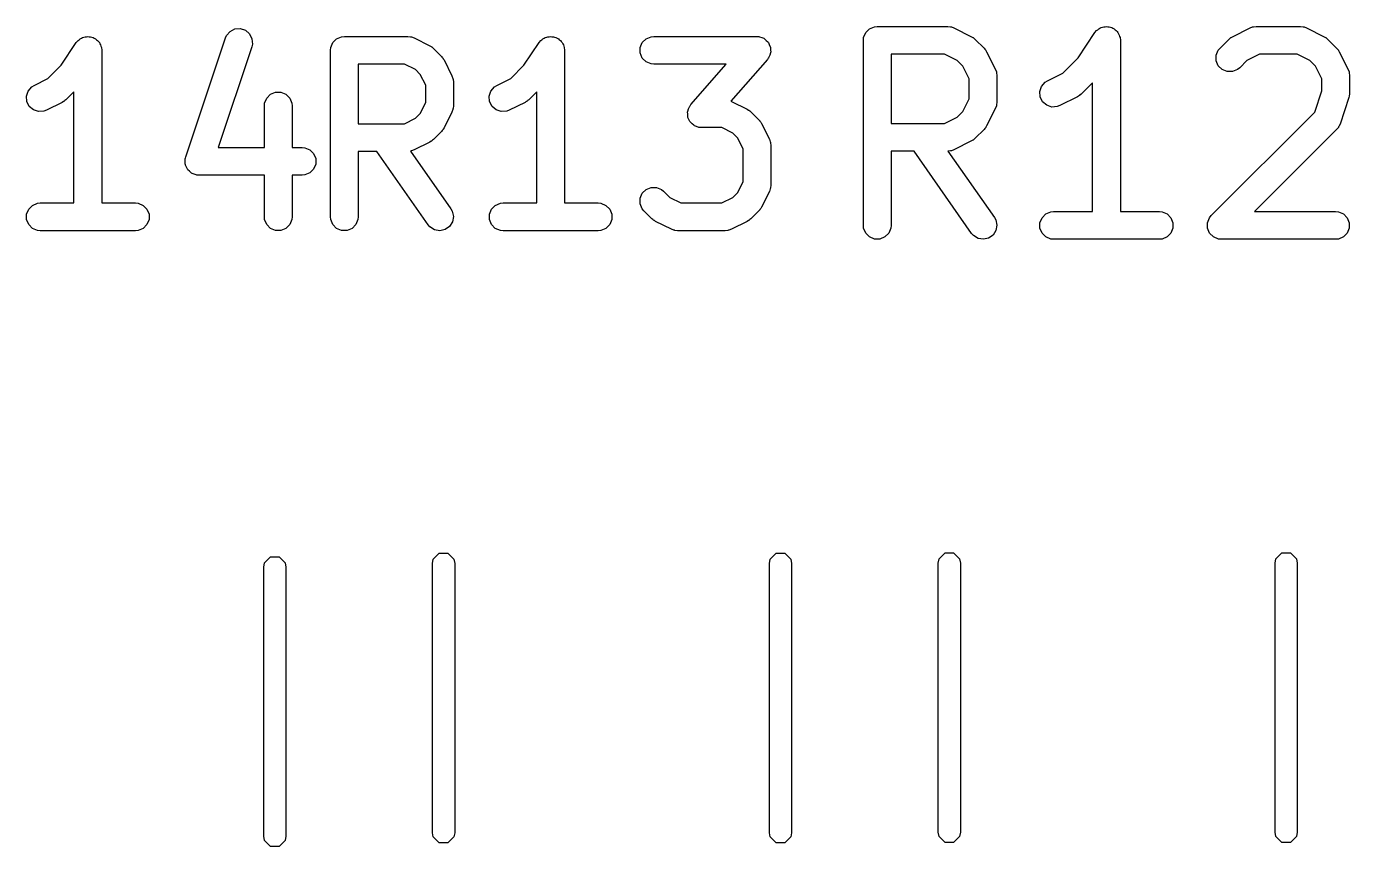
# Model space of a CAD drawing. Header units: millimetres. Extents: x 113.4 to 170.4, y -113 to -74.5.
# Drawn here: x 134.59 to 141.74, y -99.81 to -95.38 of the extents above; entities that cross this region are included whole.
import ezdxf

# ---------------------------------------------------------------- set-up
doc = ezdxf.new("R2010")
doc.units = ezdxf.units.MM
doc.layers.add('F.Silkscreen', color=41, linetype='CONTINUOUS', true_color=0xf2eda1)

msp = doc.modelspace()

# ---------------------------------------------------------------- linework, layer by layer
at = {"layer": 'F.Silkscreen', "linetype": 'CONTINUOUS'}
for p, q in [((135.670557, -95.428557), (135.689731, -95.40645)), ((135.689731, -95.40645), (135.715904, -95.393363)), ((135.715904, -95.393363), (135.745094, -95.391289)), ((135.745094, -95.391289), (135.772857, -95.400543)), ((135.772857, -95.400543), (135.794964, -95.419717)), ((139.123354, -95.413151), (139.144046, -95.392459)), ((139.144046, -95.392459), (139.171082, -95.38126)), ((139.171082, -95.38126), (139.185714, -95.379819)), ((139.185714, -95.379819), (139.566666, -95.379819)), ((139.566666, -95.379819), (139.581298, -95.38126)), ((139.581298, -95.38126), (139.583787, -95.382291)), ((139.583787, -95.382291), (139.586475, -95.382482)), ((139.586475, -95.382482), (139.600207, -95.387737)), ((139.600207, -95.387737), (139.695445, -95.435356)), ((140.3615, -95.413099), (140.370721, -95.401841)), ((140.370721, -95.401841), (140.37689, -95.397709)), ((140.37689, -95.397709), (140.382141, -95.392459)), ((140.382141, -95.392459), (140.38893, -95.389646)), ((140.38893, -95.389646), (140.395036, -95.385558)), ((140.395036, -95.385558), (140.402316, -95.384101)), ((140.402316, -95.384101), (140.409177, -95.38126)), ((140.409177, -95.38126), (140.416525, -95.38126)), ((140.416525, -95.38126), (140.42373, -95.379819)), ((140.42373, -95.379819), (140.431014, -95.38126)), ((140.431014, -95.38126), (140.438441, -95.38126)), ((140.438441, -95.38126), (140.445229, -95.384072)), ((140.445229, -95.384072), (140.452438, -95.385498)), ((140.452438, -95.385498), (140.458617, -95.389617)), ((140.458617, -95.389617), (140.465477, -95.392459)), ((140.465477, -95.392459), (140.47067, -95.397652)), ((140.47067, -95.397652), (140.476787, -95.40173)), ((140.476787, -95.40173), (140.48092, -95.407902)), ((140.48092, -95.407902), (140.486169, -95.413151)), ((141.104554, -95.435356), (141.199792, -95.387737)), ((141.199792, -95.387737), (141.213523, -95.382482)), ((141.213523, -95.382482), (141.216212, -95.38229)), ((141.216212, -95.38229), (141.218701, -95.38126)), ((141.218701, -95.38126), (141.233333, -95.379819)), ((141.233333, -95.379819), (141.471428, -95.379819)), ((141.471428, -95.379819), (141.48606, -95.38126)), ((141.48606, -95.38126), (141.488549, -95.382291)), ((141.488549, -95.382291), (141.491237, -95.382482)), ((141.491237, -95.382482), (141.504969, -95.387737)), ((141.504969, -95.387737), (141.600207, -95.435356)), ((134.777428, -95.589347), (134.859024, -95.466955)), ((134.859024, -95.466955), (134.859057, -95.466913)), ((134.859057, -95.466913), (134.859068, -95.466889)), ((134.859068, -95.466889), (134.859123, -95.466833)), ((134.859123, -95.466833), (134.86834, -95.455579)), ((134.86834, -95.455579), (134.874509, -95.451447)), ((134.874509, -95.451447), (134.87976, -95.446197)), ((134.87976, -95.446197), (134.886549, -95.443384)), ((134.886549, -95.443384), (134.892655, -95.439296)), ((134.892655, -95.439296), (134.899935, -95.437839)), ((134.899935, -95.437839), (134.906796, -95.434998)), ((134.906796, -95.434998), (134.914144, -95.434998)), ((134.914144, -95.434998), (134.921349, -95.433557)), ((134.921349, -95.433557), (134.928633, -95.434998)), ((134.928633, -95.434998), (134.93606, -95.434998)), ((134.93606, -95.434998), (134.942848, -95.43781)), ((134.942848, -95.43781), (134.950057, -95.439236)), ((134.950057, -95.439236), (134.956235, -95.443355)), ((134.956235, -95.443355), (134.963096, -95.446197)), ((134.963096, -95.446197), (134.968291, -95.451392)), ((134.968291, -95.451392), (134.974406, -95.455469)), ((134.974406, -95.455469), (134.978537, -95.461638)), ((134.978537, -95.461638), (134.983788, -95.466889)), ((134.983788, -95.466889), (134.9866, -95.473678)), ((134.9866, -95.473678), (134.990689, -95.479784)), ((134.990689, -95.479784), (134.992145, -95.487064)), ((135.450277, -96.08484), (135.664563, -95.441983)), ((135.664563, -95.441983), (135.670557, -95.428557)), ((135.794964, -95.419717), (135.808051, -95.44589)), ((135.810125, -95.47508), (135.806865, -95.489417)), ((135.808051, -95.44589), (135.810125, -95.47508)), ((136.233583, -95.493925), (136.244782, -95.466889)), ((136.244782, -95.466889), (136.265474, -95.446197)), ((136.265474, -95.446197), (136.29251, -95.434998)), ((136.29251, -95.434998), (136.307142, -95.433557)), ((136.307142, -95.433557), (136.649999, -95.433557)), ((136.649999, -95.433557), (136.664631, -95.434998)), ((136.664631, -95.434998), (136.66712, -95.436029)), ((136.66712, -95.436029), (136.669808, -95.43622)), ((136.669808, -95.43622), (136.68354, -95.441475)), ((136.68354, -95.441475), (136.769255, -95.484332)), ((137.277428, -95.589347), (137.359024, -95.466955)), ((137.359024, -95.466955), (137.359057, -95.466913)), ((137.359057, -95.466913), (137.359068, -95.466889)), ((137.359068, -95.466889), (137.359123, -95.466833)), ((137.359123, -95.466833), (137.36834, -95.455579)), ((137.36834, -95.455579), (137.374509, -95.451447)), ((137.374509, -95.451447), (137.37976, -95.446197)), ((137.37976, -95.446197), (137.386549, -95.443384)), ((137.386549, -95.443384), (137.392655, -95.439296)), ((137.392655, -95.439296), (137.399935, -95.437839)), ((137.399935, -95.437839), (137.406796, -95.434998)), ((137.406796, -95.434998), (137.414144, -95.434998)), ((137.414144, -95.434998), (137.421349, -95.433557)), ((137.421349, -95.433557), (137.428633, -95.434998)), ((137.428633, -95.434998), (137.43606, -95.434998)), ((137.43606, -95.434998), (137.442848, -95.43781)), ((137.442848, -95.43781), (137.450057, -95.439236)), ((137.450057, -95.439236), (137.456235, -95.443355)), ((137.456235, -95.443355), (137.463096, -95.446197)), ((137.463096, -95.446197), (137.468291, -95.451392)), ((137.468291, -95.451392), (137.474406, -95.455469)), ((137.474406, -95.455469), (137.478537, -95.461638)), ((137.478537, -95.461638), (137.483788, -95.466889)), ((137.483788, -95.466889), (137.4866, -95.473678)), ((137.4866, -95.473678), (137.490689, -95.479784)), ((137.490689, -95.479784), (137.492145, -95.487064)), ((137.905012, -95.493925), (137.916211, -95.466889)), ((137.916211, -95.466889), (137.936903, -95.446197)), ((137.936903, -95.446197), (137.963939, -95.434998)), ((137.963939, -95.434998), (137.978571, -95.433557)), ((137.978571, -95.433557), (138.535714, -95.433557)), ((138.535714, -95.433557), (138.543446, -95.434318)), ((138.543446, -95.434318), (138.54542, -95.434187)), ((138.54542, -95.434187), (138.546779, -95.434646)), ((138.546779, -95.434646), (138.550346, -95.434998)), ((138.550346, -95.434998), (138.561595, -95.439657)), ((138.561595, -95.439657), (138.573142, -95.443563)), ((138.573142, -95.443563), (138.575046, -95.445229)), ((138.575046, -95.445229), (138.577382, -95.446197)), ((138.577382, -95.446197), (138.585989, -95.454804)), ((138.585989, -95.454804), (138.595165, -95.462833)), ((138.595165, -95.462833), (138.596287, -95.465102)), ((138.596287, -95.465102), (138.598074, -95.466889)), ((138.598074, -95.466889), (138.602734, -95.478139)), ((138.602734, -95.478139), (138.608137, -95.489065)), ((139.110714, -95.454819), (139.112155, -95.440187)), ((139.110714, -96.454819), (139.110714, -95.454819)), ((139.112155, -95.440187), (139.123354, -95.413151)), ((139.695445, -95.435356), (139.701744, -95.43932)), ((139.701744, -95.43932), (139.703572, -95.440078)), ((139.703572, -95.440078), (139.705628, -95.441766)), ((139.705628, -95.441766), (139.707888, -95.443188)), ((139.707888, -95.443188), (139.709187, -95.444686)), ((139.709187, -95.444686), (139.714937, -95.449405)), ((139.714937, -95.449405), (139.762556, -95.497024)), ((140.270285, -95.549896), (140.361405, -95.413216)), ((140.361405, -95.413216), (140.361439, -95.413173)), ((140.361439, -95.413173), (140.361449, -95.413151)), ((140.361449, -95.413151), (140.3615, -95.413099)), ((140.486169, -95.413151), (140.48898, -95.419938)), ((140.48898, -95.419938), (140.49307, -95.426045)), ((140.49307, -95.426045), (140.494526, -95.433326)), ((140.494526, -95.433326), (140.497368, -95.440187)), ((140.497368, -95.440187), (140.498793, -95.454663)), ((140.498793, -95.454663), (140.498809, -95.45474)), ((140.498809, -95.45474), (140.498803, -95.454766)), ((140.498803, -95.454766), (140.498809, -95.454819)), ((140.498809, -95.454819), (140.498809, -96.379819)), ((141.037443, -95.497024), (141.085062, -95.449405)), ((141.085062, -95.449405), (141.090811, -95.444686)), ((141.090811, -95.444686), (141.092111, -95.443188)), ((141.092111, -95.443188), (141.09437, -95.441766)), ((141.09437, -95.441766), (141.096427, -95.440078)), ((141.096427, -95.440078), (141.098254, -95.43932)), ((141.098254, -95.43932), (141.104554, -95.435356)), ((141.600207, -95.435356), (141.606506, -95.43932)), ((141.606506, -95.43932), (141.608334, -95.440078)), ((141.608334, -95.440078), (141.61039, -95.441766)), ((141.61039, -95.441766), (141.61265, -95.443188)), ((141.61265, -95.443188), (141.613949, -95.444686)), ((141.613949, -95.444686), (141.619699, -95.449405)), ((141.619699, -95.449405), (141.667318, -95.497024)), ((134.992145, -95.487064), (134.994987, -95.493925)), ((134.994987, -95.493925), (134.996412, -95.508401)), ((134.996412, -95.508401), (134.996428, -95.508478)), ((134.996428, -95.508478), (134.996422, -95.508504)), ((134.996422, -95.508504), (134.996428, -95.508557)), ((134.996428, -95.508557), (134.996428, -96.333557)), ((135.806865, -95.489417), (135.625485, -96.033557)), ((136.232142, -95.508557), (136.233583, -95.493925)), ((136.232142, -96.408557), (136.232142, -95.508557)), ((136.769255, -95.484332), (136.775554, -95.488296)), ((136.775554, -95.488296), (136.777382, -95.489054)), ((136.777382, -95.489054), (136.779438, -95.490742)), ((136.779438, -95.490742), (136.781698, -95.492164)), ((136.781698, -95.492164), (136.782997, -95.493662)), ((136.782997, -95.493662), (136.788747, -95.498381)), ((136.788747, -95.498381), (136.831604, -95.541238)), ((136.831604, -95.541238), (136.836322, -95.546987)), ((136.836322, -95.546987), (136.837821, -95.548287)), ((136.837821, -95.548287), (136.839242, -95.550546)), ((136.839242, -95.550546), (136.840931, -95.552603)), ((136.840931, -95.552603), (136.841688, -95.55443)), ((136.841688, -95.55443), (136.845653, -95.56073)), ((137.492145, -95.487064), (137.494987, -95.493925)), ((137.494987, -95.493925), (137.496412, -95.508401)), ((137.496412, -95.508401), (137.496428, -95.508478)), ((137.496428, -95.508478), (137.496422, -95.508504)), ((137.496422, -95.508504), (137.496428, -95.508557)), ((137.496428, -95.508557), (137.496428, -96.333557)), ((137.905012, -95.523189), (137.905012, -95.493925)), ((137.916211, -95.550225), (137.905012, -95.523189)), ((137.936903, -95.570917), (137.916211, -95.550225)), ((138.596679, -95.551619), (138.592158, -95.557945)), ((138.598074, -95.550225), (138.596679, -95.551619)), ((138.598621, -95.548902), (138.598074, -95.550225)), ((138.600708, -95.545984), (138.598621, -95.548902)), ((138.604612, -95.53444), (138.600708, -95.545984)), ((138.609273, -95.523189), (138.604612, -95.53444)), ((138.608137, -95.489065), (138.608305, -95.491588)), ((138.608305, -95.491588), (138.609273, -95.493925)), ((138.609273, -95.493925), (138.609273, -95.5061)), ((138.609273, -95.5061), (138.610084, -95.518263)), ((138.610084, -95.518263), (138.609273, -95.52066)), ((138.609273, -95.52066), (138.609273, -95.523189)), ((139.548961, -95.529819), (139.260714, -95.529819)), ((139.260714, -95.529819), (139.260714, -95.903628)), ((139.617477, -95.564077), (139.548961, -95.529819)), ((139.762556, -95.497024), (139.767274, -95.502773)), ((139.767274, -95.502773), (139.768773, -95.504073)), ((139.768773, -95.504073), (139.770194, -95.506332)), ((139.770194, -95.506332), (139.771883, -95.508389)), ((139.771883, -95.508389), (139.77264, -95.510216)), ((139.77264, -95.510216), (139.776605, -95.516516)), ((139.776605, -95.516516), (139.824224, -95.611754)), ((140.188906, -95.631275), (140.270285, -95.549896)), ((141.016917, -95.535426), (141.028116, -95.508389)), ((141.016917, -95.564688), (141.016917, -95.535426)), ((141.028116, -95.508389), (141.037443, -95.497024)), ((141.251038, -95.529819), (141.182522, -95.564077)), ((141.453723, -95.529819), (141.251038, -95.529819)), ((141.522239, -95.564077), (141.453723, -95.529819)), ((141.667318, -95.497024), (141.672036, -95.502773)), ((141.672036, -95.502773), (141.673535, -95.504073)), ((141.673535, -95.504073), (141.674956, -95.506332)), ((141.674956, -95.506332), (141.676645, -95.508389)), ((141.676645, -95.508389), (141.677402, -95.510216)), ((141.677402, -95.510216), (141.681367, -95.516516)), ((141.681367, -95.516516), (141.728986, -95.611754)), ((134.705572, -95.661203), (134.777428, -95.589347)), ((136.632294, -95.583557), (136.382142, -95.583557)), ((136.382142, -95.583557), (136.382142, -95.904985)), ((136.691287, -95.613053), (136.632294, -95.583557)), ((136.716932, -95.638698), (136.691287, -95.613053)), ((136.845653, -95.56073), (136.88851, -95.646444)), ((137.205572, -95.661203), (137.277428, -95.589347)), ((137.963939, -95.582116), (137.936903, -95.570917)), ((137.978571, -95.583557), (137.963939, -95.582116)), ((138.370431, -95.583557), (137.978571, -95.583557)), ((138.179271, -95.802026), (138.370431, -95.583557)), ((138.592158, -95.557945), (138.395011, -95.783254)), ((139.647884, -95.594484), (139.617477, -95.564077)), ((139.682142, -95.663), (139.647884, -95.594484)), ((139.824224, -95.611754), (139.829479, -95.625485)), ((139.829479, -95.625485), (139.82967, -95.628174)), ((141.028116, -95.591725), (141.016917, -95.564688)), ((141.048808, -95.612417), (141.028116, -95.591725)), ((141.075845, -95.623616), (141.048808, -95.612417)), ((141.105107, -95.623616), (141.075845, -95.623616)), ((141.132144, -95.612417), (141.105107, -95.623616)), ((141.143509, -95.60309), (141.132144, -95.612417)), ((141.182522, -95.564077), (141.143509, -95.60309)), ((141.552646, -95.594484), (141.522239, -95.564077)), ((141.586904, -95.663), (141.552646, -95.594484)), ((141.728986, -95.611754), (141.734241, -95.625485)), ((141.734241, -95.625485), (141.734432, -95.628174)), ((134.618301, -95.706451), (134.630743, -95.698618)), ((134.630743, -95.698618), (134.705572, -95.661203)), ((136.746428, -95.69769), (136.716932, -95.638698)), ((136.746428, -95.790852), (136.746428, -95.69769)), ((136.88851, -95.646444), (136.893765, -95.660176)), ((136.893765, -95.660176), (136.893955, -95.662863)), ((136.893955, -95.662863), (136.894987, -95.665353)), ((136.894987, -95.665353), (136.896428, -95.679985)), ((136.896428, -95.679985), (136.896428, -95.808557)), ((137.118301, -95.706451), (137.130743, -95.698618)), ((137.130743, -95.698618), (137.205572, -95.661203)), ((139.682142, -95.770447), (139.682142, -95.663)), ((139.82967, -95.628174), (139.830701, -95.630663)), ((139.830701, -95.630663), (139.832142, -95.645295)), ((139.832142, -95.645295), (139.832142, -95.788152)), ((140.072938, -95.703391), (140.092111, -95.681283)), ((140.092111, -95.681283), (140.104554, -95.673451)), ((140.104554, -95.673451), (140.188906, -95.631275)), ((140.348809, -95.683504), (140.286366, -95.745947)), ((140.348809, -96.379819), (140.348809, -95.683504)), ((141.586904, -95.728363), (141.586904, -95.663)), ((141.734432, -95.628174), (141.735463, -95.630663)), ((141.735463, -95.630663), (141.736904, -95.645295)), ((141.736904, -95.645295), (141.736904, -95.740533)), ((134.589874, -95.75632), (134.599127, -95.728559)), ((134.591948, -95.78551), (134.589874, -95.75632)), ((134.599127, -95.728559), (134.618301, -95.706451)), ((134.846428, -95.732479), (134.803032, -95.775875)), ((134.846428, -96.333557), (134.846428, -95.732479)), ((135.876441, -95.793925), (135.88764, -95.766889)), ((135.88764, -95.766889), (135.908332, -95.746197)), ((135.908332, -95.746197), (135.935368, -95.734998)), ((135.935368, -95.734998), (135.964632, -95.734998)), ((135.964632, -95.734998), (135.991668, -95.746197)), ((135.991668, -95.746197), (136.01236, -95.766889)), ((136.01236, -95.766889), (136.023559, -95.793925)), ((137.089874, -95.75632), (137.099127, -95.728559)), ((137.091948, -95.78551), (137.089874, -95.75632)), ((137.099127, -95.728559), (137.118301, -95.706451)), ((137.346428, -95.732479), (137.303032, -95.775875)), ((137.346428, -96.333557), (137.346428, -95.732479)), ((140.063684, -95.731152), (140.072938, -95.703391)), ((140.065758, -95.760342), (140.063684, -95.731152)), ((140.078845, -95.786517), (140.065758, -95.760342)), ((140.266874, -95.759996), (140.171636, -95.807615)), ((140.273173, -95.756031), (140.266874, -95.759996)), ((140.275001, -95.755274), (140.273173, -95.756031)), ((140.277057, -95.753585), (140.275001, -95.755274)), ((140.279317, -95.752164), (140.277057, -95.753585)), ((140.280616, -95.750665), (140.279317, -95.752164)), ((140.286366, -95.745947), (140.280616, -95.750665)), ((141.548732, -95.842876), (141.586904, -95.728363)), ((141.733055, -95.764251), (141.685436, -95.907107)), ((141.734704, -95.756995), (141.733055, -95.764251)), ((141.735463, -95.755165), (141.734704, -95.756995)), ((141.735724, -95.752511), (141.735463, -95.755165)), ((141.736315, -95.749914), (141.735724, -95.752511)), ((141.736904, -95.740533), (141.736174, -95.747939)), ((141.736174, -95.747939), (141.736315, -95.749914)), ((134.605036, -95.811684), (134.591948, -95.78551)), ((134.627144, -95.830858), (134.605036, -95.811684)), ((134.654905, -95.840111), (134.627144, -95.830858)), ((134.684095, -95.838037), (134.654905, -95.840111)), ((134.697827, -95.832782), (134.684095, -95.838037)), ((134.783541, -95.789924), (134.697827, -95.832782)), ((134.789837, -95.78596), (134.783541, -95.789924)), ((134.791666, -95.785203), (134.789837, -95.78596)), ((134.793725, -95.783512), (134.791666, -95.785203)), ((134.795984, -95.782091), (134.793725, -95.783512)), ((134.797282, -95.780593), (134.795984, -95.782091)), ((134.803032, -95.775875), (134.797282, -95.780593)), ((135.875, -95.808557), (135.876441, -95.793925)), ((135.875, -96.033557), (135.875, -95.808557)), ((136.023559, -95.793925), (136.025, -95.808557)), ((136.025, -95.808557), (136.025, -96.033557)), ((136.716932, -95.849844), (136.746428, -95.790852)), ((136.893765, -95.828366), (136.88851, -95.842098)), ((136.893955, -95.825678), (136.893765, -95.828366)), ((136.894987, -95.823189), (136.893955, -95.825678)), ((136.896428, -95.808557), (136.894987, -95.823189)), ((137.105036, -95.811684), (137.091948, -95.78551)), ((137.127144, -95.830858), (137.105036, -95.811684)), ((137.154905, -95.840111), (137.127144, -95.830858)), ((137.184095, -95.838037), (137.154905, -95.840111)), ((137.197827, -95.832782), (137.184095, -95.838037)), ((137.283541, -95.789924), (137.197827, -95.832782)), ((137.289837, -95.78596), (137.283541, -95.789924)), ((137.291666, -95.785203), (137.289837, -95.78596)), ((137.293725, -95.783512), (137.291666, -95.785203)), ((137.295984, -95.782091), (137.293725, -95.783512)), ((137.297282, -95.780593), (137.295984, -95.782091)), ((137.303032, -95.775875), (137.297282, -95.780593)), ((138.161345, -95.841708), (138.162155, -95.839312)), ((138.162155, -95.836782), (138.166818, -95.825524)), ((138.162155, -95.839312), (138.162155, -95.836782)), ((138.166818, -95.825524), (138.17072, -95.813987)), ((138.17072, -95.813987), (138.172805, -95.811069)), ((138.172805, -95.811069), (138.173354, -95.809746)), ((138.173354, -95.809746), (138.174749, -95.80835)), ((138.174749, -95.80835), (138.179271, -95.802026)), ((138.395011, -95.783254), (138.397826, -95.784332)), ((138.397826, -95.784332), (138.483541, -95.827189)), ((138.483541, -95.827189), (138.48984, -95.831153)), ((138.48984, -95.831153), (138.491668, -95.831911)), ((138.491668, -95.831911), (138.493724, -95.833599)), ((138.493724, -95.833599), (138.495984, -95.835021)), ((138.495984, -95.835021), (138.497283, -95.836519)), ((138.497283, -95.836519), (138.503033, -95.841238)), ((138.503033, -95.841238), (138.54589, -95.884095)), ((139.617477, -95.86937), (139.647884, -95.838963)), ((139.647884, -95.838963), (139.682142, -95.770447)), ((139.824224, -95.821693), (139.776605, -95.916931)), ((139.829479, -95.807962), (139.824224, -95.821693)), ((139.82967, -95.805272), (139.829479, -95.807962)), ((139.830701, -95.802784), (139.82967, -95.805272)), ((139.832142, -95.788152), (139.830701, -95.802784)), ((140.100953, -95.80569), (140.078845, -95.786517)), ((140.128714, -95.814944), (140.100953, -95.80569)), ((140.157904, -95.81287), (140.128714, -95.814944)), ((140.171636, -95.807615), (140.157904, -95.81287)), ((136.382142, -95.904985), (136.632294, -95.904985)), ((136.632294, -95.904985), (136.691287, -95.875488)), ((136.691287, -95.875488), (136.716932, -95.849844)), ((136.88851, -95.842098), (136.845653, -95.927812)), ((138.162155, -95.853861), (138.161345, -95.841708)), ((138.162155, -95.866046), (138.162155, -95.853861)), ((138.163122, -95.868382), (138.162155, -95.866046)), ((138.163291, -95.870906), (138.163122, -95.868382)), ((138.168693, -95.881831), (138.163291, -95.870906)), ((138.173354, -95.893082), (138.168693, -95.881831)), ((138.17514, -95.894868), (138.173354, -95.893082)), ((138.176263, -95.897138), (138.17514, -95.894868)), ((138.185435, -95.905163), (138.176263, -95.897138)), ((138.194046, -95.913774), (138.185435, -95.905163)), ((138.54589, -95.884095), (138.550608, -95.889844)), ((138.550608, -95.889844), (138.552107, -95.891144)), ((138.552107, -95.891144), (138.553528, -95.893403)), ((138.553528, -95.893403), (138.555217, -95.89546)), ((138.555217, -95.89546), (138.555974, -95.897287)), ((138.555974, -95.897287), (138.559939, -95.903587)), ((138.559939, -95.903587), (138.602796, -95.989301)), ((139.260714, -95.903628), (139.548961, -95.903628)), ((139.548961, -95.903628), (139.617477, -95.86937)), ((140.989824, -96.401786), (141.548732, -95.842876)), ((141.685436, -95.907107), (141.679442, -95.920533)), ((136.831604, -95.947304), (136.788747, -95.990161)), ((136.836322, -95.941554), (136.831604, -95.947304)), ((136.837821, -95.940255), (136.836322, -95.941554)), ((136.839242, -95.937995), (136.837821, -95.940255)), ((136.840931, -95.935939), (136.839242, -95.937995)), ((136.841688, -95.934111), (136.840931, -95.935939)), ((136.845653, -95.927812), (136.841688, -95.934111)), ((138.196382, -95.914742), (138.194046, -95.913774)), ((138.198287, -95.916408), (138.196382, -95.914742)), ((138.209824, -95.920309), (138.198287, -95.916408)), ((138.221082, -95.924973), (138.209824, -95.920309)), ((138.224652, -95.925324), (138.221082, -95.924973)), ((138.226008, -95.925783), (138.224652, -95.925324)), ((138.227975, -95.925651), (138.226008, -95.925783)), ((138.235714, -95.926414), (138.227975, -95.925651)), ((138.34658, -95.926414), (138.235714, -95.926414)), ((138.405573, -95.95591), (138.34658, -95.926414)), ((138.431218, -95.981555), (138.405573, -95.95591)), ((138.460714, -96.040547), (138.431218, -95.981555)), ((139.714937, -95.984042), (139.709187, -95.98876)), ((139.762556, -95.936423), (139.714937, -95.984042)), ((139.767274, -95.930673), (139.762556, -95.936423)), ((139.768773, -95.929374), (139.767274, -95.930673)), ((139.770194, -95.927114), (139.768773, -95.929374)), ((139.771883, -95.925058), (139.770194, -95.927114)), ((139.77264, -95.92323), (139.771883, -95.925058)), ((139.776605, -95.916931), (139.77264, -95.92323)), ((141.667318, -95.936423), (141.223923, -96.379819)), ((141.676646, -95.925058), (141.667318, -95.936423)), ((141.677677, -95.922567), (141.676646, -95.925058)), ((141.679442, -95.920533), (141.677677, -95.922567)), ((135.625485, -96.033557), (135.875, -96.033557)), ((136.025, -96.033557), (136.078571, -96.033557)), ((136.078571, -96.033557), (136.093203, -96.034998)), ((136.093203, -96.034998), (136.120239, -96.046197)), ((136.120239, -96.046197), (136.140931, -96.066889)), ((136.482379, -96.054985), (136.382142, -96.054985)), ((136.382142, -96.054985), (136.382142, -96.408557)), ((136.759986, -96.451567), (136.482379, -96.054985)), ((136.664631, -96.053544), (136.664478, -96.053558)), ((136.664478, -96.053558), (136.882871, -96.365548)), ((136.66712, -96.052512), (136.664631, -96.053544)), ((136.669808, -96.052322), (136.66712, -96.052512)), ((136.68354, -96.047067), (136.669808, -96.052322)), ((136.769255, -96.00421), (136.68354, -96.047067)), ((136.775554, -96.000245), (136.769255, -96.00421)), ((136.777382, -95.999488), (136.775554, -96.000245)), ((136.779438, -95.997799), (136.777382, -95.999488)), ((136.781698, -95.996378), (136.779438, -95.997799)), ((136.782997, -95.994879), (136.781698, -95.996378)), ((136.788747, -95.990161), (136.782997, -95.994879)), ((138.460714, -96.219423), (138.460714, -96.040547)), ((138.602796, -95.989301), (138.608051, -96.003033)), ((138.608051, -96.003033), (138.608241, -96.00572)), ((138.608241, -96.00572), (138.609273, -96.00821)), ((138.609273, -96.00821), (138.610714, -96.022842)), ((138.610714, -96.022842), (138.610714, -96.237128)), ((139.38476, -96.053628), (139.260714, -96.053628)), ((139.260714, -96.053628), (139.260714, -96.454819)), ((139.6957, -96.497829), (139.38476, -96.053628)), ((139.581298, -96.052187), (139.567781, -96.053518)), ((139.567781, -96.053518), (139.818585, -96.41181)), ((139.583787, -96.051155), (139.581298, -96.052187)), ((139.586475, -96.050965), (139.583787, -96.051155)), ((139.600207, -96.04571), (139.586475, -96.050965)), ((139.695445, -95.998091), (139.600207, -96.04571)), ((139.701744, -95.994126), (139.695445, -95.998091)), ((139.703572, -95.993369), (139.701744, -95.994126)), ((139.705628, -95.99168), (139.703572, -95.993369)), ((139.707888, -95.990259), (139.705628, -95.99168)), ((139.709187, -95.98876), (139.707888, -95.990259)), ((135.447017, -96.099177), (135.447869, -96.09543)), ((135.447869, -96.111162), (135.447017, -96.099177)), ((135.447869, -96.093925), (135.448627, -96.092093)), ((135.447869, -96.09543), (135.447869, -96.093925)), ((135.447869, -96.123189), (135.447869, -96.111162)), ((135.448901, -96.12568), (135.447869, -96.123189)), ((135.448627, -96.092093), (135.450277, -96.08484)), ((135.449092, -96.128367), (135.448901, -96.12568)), ((136.140931, -96.066889), (136.15213, -96.093925)), ((136.15213, -96.123189), (136.140931, -96.150225)), ((136.15213, -96.093925), (136.15213, -96.123189)), ((135.454466, -96.139116), (135.449092, -96.128367)), ((135.459068, -96.150225), (135.454466, -96.139116)), ((135.460973, -96.15213), (135.459068, -96.150225)), ((135.462178, -96.15454), (135.460973, -96.15213)), ((135.47126, -96.162417), (135.462178, -96.15454)), ((135.47976, -96.170917), (135.47126, -96.162417)), ((135.482248, -96.171947), (135.47976, -96.170917)), ((135.484285, -96.173714), (135.482248, -96.171947)), ((135.495688, -96.177515), (135.484285, -96.173714)), ((135.506796, -96.182116), (135.495688, -96.177515)), ((135.510622, -96.182492), (135.506796, -96.182116)), ((135.512048, -96.182968), (135.510622, -96.182492)), ((135.514022, -96.182827), (135.512048, -96.182968)), ((135.521428, -96.183557), (135.514022, -96.182827)), ((135.875, -96.183557), (135.521428, -96.183557)), ((135.875, -96.408557), (135.875, -96.183557)), ((136.078571, -96.183557), (136.025, -96.183557)), ((136.025, -96.183557), (136.025, -96.408557)), ((136.093203, -96.182116), (136.078571, -96.183557)), ((136.120239, -96.170917), (136.093203, -96.182116)), ((136.140931, -96.150225), (136.120239, -96.170917)), ((137.916211, -96.281174), (137.936904, -96.260481)), ((137.936904, -96.260481), (137.96394, -96.249283)), ((137.96394, -96.249283), (137.993203, -96.249283)), ((137.993203, -96.249283), (138.020239, -96.260482)), ((138.020239, -96.260482), (138.031605, -96.26981)), ((138.031605, -96.26981), (138.065855, -96.304061)), ((138.431217, -96.278415), (138.460714, -96.219423)), ((138.608051, -96.256937), (138.602796, -96.270669)), ((138.608241, -96.254249), (138.608051, -96.256937)), ((138.609273, -96.25176), (138.608241, -96.254249)), ((138.610714, -96.237128), (138.609273, -96.25176)), ((134.622617, -96.346197), (134.649653, -96.334998)), ((134.649653, -96.334998), (134.664285, -96.333557)), ((134.664285, -96.333557), (134.846428, -96.333557)), ((134.996428, -96.333557), (135.178571, -96.333557)), ((135.178571, -96.333557), (135.193203, -96.334998)), ((135.193203, -96.334998), (135.220239, -96.346197)), ((137.122617, -96.346197), (137.149653, -96.334998)), ((137.149653, -96.334998), (137.164285, -96.333557)), ((137.164285, -96.333557), (137.346428, -96.333557)), ((137.496428, -96.333557), (137.678571, -96.333557)), ((137.678571, -96.333557), (137.693203, -96.334998)), ((137.693203, -96.334998), (137.720239, -96.346197)), ((137.905012, -96.30821), (137.916211, -96.281174)), ((137.905012, -96.337473), (137.905012, -96.30821)), ((137.91621, -96.364509), (137.905012, -96.337473)), ((138.065855, -96.304061), (138.124847, -96.333557)), ((138.124847, -96.333557), (138.34658, -96.333557)), ((138.34658, -96.333557), (138.405572, -96.304061)), ((138.405572, -96.304061), (138.431217, -96.278415)), ((138.602796, -96.270669), (138.559939, -96.356383)), ((134.590726, -96.393925), (134.601925, -96.366889)), ((134.590726, -96.423189), (134.590726, -96.393925)), ((134.601925, -96.366889), (134.622617, -96.346197)), ((135.220239, -96.346197), (135.240931, -96.366889)), ((135.240931, -96.366889), (135.25213, -96.393925)), ((135.25213, -96.393925), (135.25213, -96.423189)), ((135.876441, -96.423189), (135.875, -96.408557)), ((136.025, -96.408557), (136.023559, -96.423189)), ((136.233583, -96.423189), (136.232142, -96.408557)), ((136.382142, -96.408557), (136.380701, -96.423189)), ((136.882871, -96.365548), (136.890081, -96.378361)), ((136.890081, -96.378361), (136.896411, -96.406932)), ((136.896411, -96.406932), (136.891325, -96.43575)), ((137.090726, -96.393925), (137.101925, -96.366889)), ((137.090726, -96.423189), (137.090726, -96.393925)), ((137.101925, -96.366889), (137.122617, -96.346197)), ((137.720239, -96.346197), (137.740931, -96.366889)), ((137.740931, -96.366889), (137.75213, -96.393925)), ((137.75213, -96.393925), (137.75213, -96.423189)), ((137.925537, -96.375874), (137.91621, -96.364509)), ((137.968395, -96.418733), (137.925537, -96.375874)), ((138.545891, -96.375874), (138.503034, -96.418732)), ((138.550608, -96.370125), (138.545891, -96.375874)), ((138.552107, -96.368826), (138.550608, -96.370125)), ((138.553528, -96.366567), (138.552107, -96.368826)), ((138.555218, -96.364509), (138.553528, -96.366567)), ((138.555975, -96.362679), (138.555218, -96.364509)), ((138.559939, -96.356383), (138.555975, -96.362679)), ((139.818585, -96.41181), (139.825795, -96.424623)), ((140.064536, -96.440187), (140.075735, -96.413151)), ((140.075735, -96.413151), (140.096427, -96.392459)), ((140.096427, -96.392459), (140.123463, -96.38126)), ((140.123463, -96.38126), (140.138095, -96.379819)), ((140.138095, -96.379819), (140.348809, -96.379819)), ((140.498809, -96.379819), (140.709523, -96.379819)), ((140.709523, -96.379819), (140.724155, -96.38126)), ((140.724155, -96.38126), (140.751191, -96.392459)), ((140.751191, -96.392459), (140.771883, -96.413151)), ((140.771883, -96.413151), (140.783082, -96.440187)), ((140.969298, -96.440187), (140.980497, -96.413151)), ((140.980497, -96.413151), (140.989824, -96.401786)), ((141.223923, -96.379819), (141.661904, -96.379819)), ((141.661904, -96.379819), (141.676536, -96.38126)), ((141.676536, -96.38126), (141.703572, -96.392459)), ((141.703572, -96.392459), (141.724264, -96.413151)), ((141.724264, -96.413151), (141.735463, -96.440187)), ((134.601925, -96.450225), (134.590726, -96.423189)), ((134.622617, -96.470917), (134.601925, -96.450225)), ((134.649653, -96.482116), (134.622617, -96.470917)), ((134.664285, -96.483557), (134.649653, -96.482116)), ((135.178571, -96.483557), (134.664285, -96.483557)), ((135.193203, -96.482116), (135.178571, -96.483557)), ((135.220239, -96.470917), (135.193203, -96.482116)), ((135.240931, -96.450225), (135.220239, -96.470917)), ((135.25213, -96.423189), (135.240931, -96.450225)), ((135.88764, -96.450225), (135.876441, -96.423189)), ((135.908332, -96.470917), (135.88764, -96.450225)), ((135.935368, -96.482116), (135.908332, -96.470917)), ((135.964632, -96.482116), (135.935368, -96.482116)), ((135.991668, -96.470917), (135.964632, -96.482116)), ((136.01236, -96.450225), (135.991668, -96.470917)), ((136.023559, -96.423189), (136.01236, -96.450225)), ((136.244782, -96.450225), (136.233583, -96.423189)), ((136.265474, -96.470917), (136.244782, -96.450225)), ((136.29251, -96.482116), (136.265474, -96.470917)), ((136.321774, -96.482116), (136.29251, -96.482116)), ((136.34881, -96.470917), (136.321774, -96.482116)), ((136.369502, -96.450225), (136.34881, -96.470917)), ((136.380701, -96.423189), (136.369502, -96.450225)), ((136.769557, -96.462728), (136.759986, -96.451567)), ((136.794236, -96.478454), (136.769557, -96.462728)), ((136.823054, -96.48354), (136.794236, -96.478454)), ((136.851625, -96.47721), (136.823054, -96.48354)), ((136.875599, -96.460428), (136.851625, -96.47721)), ((136.891325, -96.43575), (136.875599, -96.460428)), ((137.101925, -96.450225), (137.090726, -96.423189)), ((137.122617, -96.470917), (137.101925, -96.450225)), ((137.149653, -96.482116), (137.122617, -96.470917)), ((137.164285, -96.483557), (137.149653, -96.482116)), ((137.678571, -96.483557), (137.164285, -96.483557)), ((137.693203, -96.482116), (137.678571, -96.483557)), ((137.720239, -96.470917), (137.693203, -96.482116)), ((137.740931, -96.450225), (137.720239, -96.470917)), ((137.75213, -96.423189), (137.740931, -96.450225)), ((137.974144, -96.423451), (137.968395, -96.418733)), ((137.975444, -96.42495), (137.974144, -96.423451)), ((137.977703, -96.426371), (137.975444, -96.42495)), ((137.97976, -96.42806), (137.977703, -96.426371)), ((137.981587, -96.428817), (137.97976, -96.42806)), ((137.987887, -96.432782), (137.981587, -96.428817)), ((138.073601, -96.475639), (137.987887, -96.432782)), ((138.087333, -96.480894), (138.073601, -96.475639)), ((138.09002, -96.481084), (138.087333, -96.480894)), ((138.09251, -96.482116), (138.09002, -96.481084)), ((138.107142, -96.483557), (138.09251, -96.482116)), ((138.364285, -96.483557), (138.107142, -96.483557)), ((138.378917, -96.482116), (138.364285, -96.483557)), ((138.381406, -96.481084), (138.378917, -96.482116)), ((138.384094, -96.480894), (138.381406, -96.481084)), ((138.397826, -96.475639), (138.384094, -96.480894)), ((138.483541, -96.432782), (138.397826, -96.475639)), ((138.48984, -96.428817), (138.483541, -96.432782)), ((138.491668, -96.42806), (138.48984, -96.428817)), ((138.493724, -96.426372), (138.491668, -96.42806)), ((138.495984, -96.42495), (138.493724, -96.426372)), ((138.497284, -96.42345), (138.495984, -96.42495)), ((138.503034, -96.418732), (138.497284, -96.42345)), ((139.112155, -96.469451), (139.110714, -96.454819)), ((139.123354, -96.496487), (139.112155, -96.469451)), ((139.259273, -96.469451), (139.248074, -96.496487)), ((139.260714, -96.454819), (139.259273, -96.469451)), ((139.827039, -96.482012), (139.811312, -96.50669)), ((139.825795, -96.424623), (139.832124, -96.453194)), ((139.832124, -96.453194), (139.827039, -96.482012)), ((140.064536, -96.469451), (140.064536, -96.440187)), ((140.075735, -96.496487), (140.064536, -96.469451)), ((140.783082, -96.469451), (140.771883, -96.496487)), ((140.783082, -96.440187), (140.783082, -96.469451)), ((140.969298, -96.469451), (140.969298, -96.440187)), ((140.980497, -96.496487), (140.969298, -96.469451)), ((141.735463, -96.469451), (141.724264, -96.496487)), ((141.735463, -96.440187), (141.735463, -96.469451)), ((139.144046, -96.517179), (139.123354, -96.496487)), ((139.171082, -96.528378), (139.144046, -96.517179)), ((139.200346, -96.528378), (139.171082, -96.528378)), ((139.227382, -96.517179), (139.200346, -96.528378)), ((139.248074, -96.496487), (139.227382, -96.517179)), ((139.705271, -96.508989), (139.6957, -96.497829)), ((139.72995, -96.524716), (139.705271, -96.508989)), ((139.758767, -96.529802), (139.72995, -96.524716)), ((139.787338, -96.523472), (139.758767, -96.529802)), ((139.811312, -96.50669), (139.787338, -96.523472)), ((140.096427, -96.517179), (140.075735, -96.496487)), ((140.123463, -96.528378), (140.096427, -96.517179)), ((140.138095, -96.529819), (140.123463, -96.528378)), ((140.709523, -96.529819), (140.138095, -96.529819)), ((140.724155, -96.528378), (140.709523, -96.529819)), ((140.751191, -96.517179), (140.724155, -96.528378)), ((140.771883, -96.496487), (140.751191, -96.517179)), ((141.001189, -96.517179), (140.980497, -96.496487)), ((141.028225, -96.528378), (141.001189, -96.517179)), ((141.042857, -96.529819), (141.028225, -96.528378)), ((141.661904, -96.529819), (141.042857, -96.529819)), ((141.676536, -96.528378), (141.661904, -96.529819)), ((141.703572, -96.517179), (141.676536, -96.528378)), ((141.724264, -96.496487), (141.703572, -96.517179)), ((135.875988, -98.277753), (135.90846, -98.245281)), ((135.90846, -98.245281), (135.954382, -98.245281)), ((135.954382, -98.245281), (135.986854, -98.277753)), ((136.783053, -98.281269), (136.78762, -98.258308)), ((136.78762, -98.258308), (136.820092, -98.225836)), ((136.820092, -98.225836), (136.866014, -98.225836)), ((136.866014, -98.225836), (136.898486, -98.258308)), ((136.898486, -98.258308), (136.903053, -98.281269)), ((138.603053, -98.281269), (138.60762, -98.258308)), ((138.60762, -98.258308), (138.640092, -98.225836)), ((138.640092, -98.225836), (138.686014, -98.225836)), ((138.686014, -98.225836), (138.718486, -98.258308)), ((138.718486, -98.258308), (138.723053, -98.281269)), ((139.514684, -98.278492), (139.519251, -98.255531)), ((139.519251, -98.255531), (139.551723, -98.223059)), ((139.551723, -98.223059), (139.597645, -98.223059)), ((139.597645, -98.223059), (139.630117, -98.255531)), ((139.630117, -98.255531), (139.634684, -98.278492)), ((141.334684, -98.278492), (141.339251, -98.255531)), ((141.339251, -98.255531), (141.371723, -98.223059)), ((141.371723, -98.223059), (141.417645, -98.223059)), ((141.417645, -98.223059), (141.450117, -98.255531)), ((141.450117, -98.255531), (141.454684, -98.278492)), ((135.871421, -98.300714), (135.875988, -98.277753)), ((135.871421, -99.754842), (135.871421, -98.300714)), ((135.986854, -98.277753), (135.991421, -98.300714)), ((135.991421, -98.300714), (135.991421, -99.754842)), ((136.783053, -99.735397), (136.783053, -98.281269)), ((136.903053, -98.281269), (136.903053, -99.735397)), ((138.603053, -99.735397), (138.603053, -98.281269)), ((138.723053, -98.281269), (138.723053, -99.735397)), ((139.514684, -99.73262), (139.514684, -98.278492)), ((139.634684, -98.278492), (139.634684, -99.73262)), ((141.334684, -99.73262), (141.334684, -98.278492)), ((141.454684, -98.278492), (141.454684, -99.73262)), ((135.875988, -99.777803), (135.871421, -99.754842)), ((135.991421, -99.754842), (135.986854, -99.777803)), ((136.78762, -99.758358), (136.783053, -99.735397)), ((136.820092, -99.79083), (136.78762, -99.758358)), ((136.898486, -99.758358), (136.866014, -99.79083)), ((136.903053, -99.735397), (136.898486, -99.758358)), ((138.60762, -99.758358), (138.603053, -99.735397)), ((138.640092, -99.79083), (138.60762, -99.758358)), ((138.718486, -99.758358), (138.686014, -99.79083)), ((138.723053, -99.735397), (138.718486, -99.758358)), ((139.519251, -99.755581), (139.514684, -99.73262)), ((139.551723, -99.788053), (139.519251, -99.755581)), ((139.630117, -99.755581), (139.597645, -99.788053)), ((139.634684, -99.73262), (139.630117, -99.755581)), ((141.339251, -99.755581), (141.334684, -99.73262)), ((141.371723, -99.788053), (141.339251, -99.755581)), ((141.450117, -99.755581), (141.417645, -99.788053)), ((141.454684, -99.73262), (141.450117, -99.755581)), ((135.90846, -99.810275), (135.875988, -99.777803)), ((135.954382, -99.810275), (135.90846, -99.810275)), ((135.986854, -99.777803), (135.954382, -99.810275)), ((136.866014, -99.79083), (136.820092, -99.79083)), ((138.686014, -99.79083), (138.640092, -99.79083)), ((139.597645, -99.788053), (139.551723, -99.788053)), ((141.417645, -99.788053), (141.371723, -99.788053))]:
    msp.add_line(p, q, dxfattribs=at)

doc.saveas('drawing.dxf')
